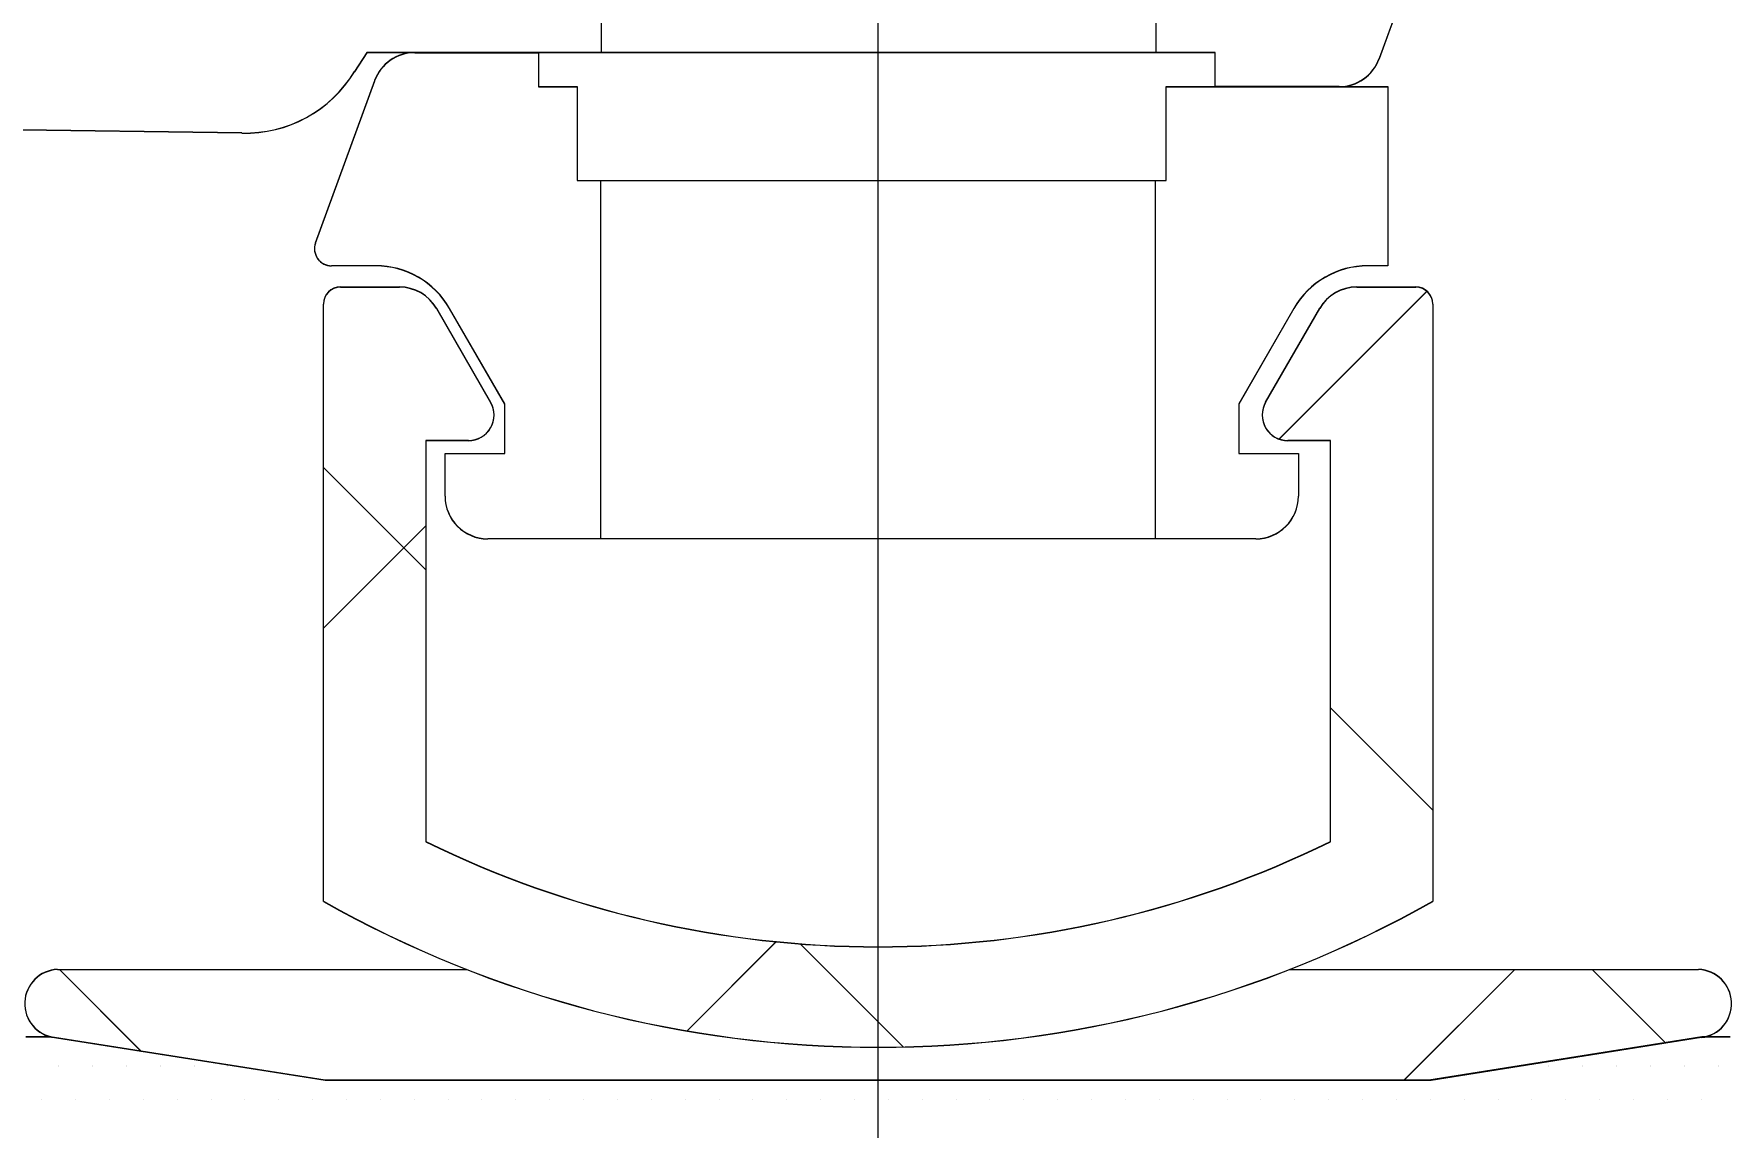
# Model space of a CAD drawing. Extents: x 820 to 5791, y 1495 to 5010.
# Drawn here: x 3662.662 to 3664.643, y 2077.625 to 2078.907 of the extents above; entities that cross this region are included whole.
import ezdxf

# ---------------------------------------------------------------- set-up
doc = ezdxf.new("R2010")
doc.units = 0
doc.header["$LTSCALE"] = 20
doc.layers.get('0').update_dxf_attribs({"linetype": 'CONTINUOUS', "lineweight": 15})
doc.layers.get('DEFPOINTS').update_dxf_attribs({"linetype": 'CONTINUOUS'})
doc.layers.add('_00_TT_PLASTER INTERIOR', color=60, linetype='CONTINUOUS', lineweight=0)
doc.layers.add('ölç', color=63, linetype='CONTINUOUS', lineweight=20)
doc.layers.add('dış ölçü', color=7, linetype='CONTINUOUS', lineweight=20, true_color=0x0d6787)
doc.styles.add('TRS', font='times.ttf', dxfattribs={"width": 0.8})
doc.dimstyles.new('dış ölçü', dxfattribs={"dimtxt": 12, "dimasz": 5, "dimexe": 5, "dimexo": 35, "dimgap": 5, "dimtad": 1, "dimdec": 0, "dimdsep": 46, "dimtxsty": 'TRS', "dimblk": 'DOT', "dimcen": 0, "dimdle": 0.1, "dimclrd": 256, "dimclre": 256, "dimclrt": 73, "dimadec": 0, "dimazin": 0, "dimtfac": 0.3, "dimtdec": 0, "dimtix": 1, "dimtmove": 2, "dimatfit": 3, "dimldrblk": 'DOT', "dimfxl": 1, "dimfxlon": 1, "dimtolj": 1, "dimarcsym": 0})

# ---------------------------------------------------------------- blocks, each defined once
blk = doc.blocks.new('_Dot')
at = {"layer": 'ölç', "color": 0, "lineweight": -2}
blk.add_line((-0.5, 0), (-1, 0), dxfattribs=at)
at = {"layer": 'ölç', "color": 0, "const_width": 0.5}
blk.add_lwpolyline([(-0.25, 0, 1), (0.25, 0, 1)], format="xyb", close=True, dxfattribs=at)
blk = doc.blocks.new('*D178')
at = {"layer": 'DEFPOINTS', "color": 0, "transparency": 16777216}
for p in [(3678.3798, 2110.7498), (3478.3798, 2110.0445), (3678.3798, 1809.2783)]:
    blk.add_point(p, dxfattribs=at)
at = {"layer": 'dış ölçü', "lineweight": -2, "transparency": 16777216}
for p, q in [((3478.3798, 1810.2783), (3478.3798, 1804.2783)), ((3678.3798, 1810.2783), (3678.3798, 1804.2783)), ((3483.3798, 1809.2783), (3673.3798, 1809.2783))]:
    blk.add_line(p, q, dxfattribs=at)
at = {"layer": 'dış ölçü', "lineweight": -2, "transparency": 16777216, "xscale": 5, "yscale": 5, "zscale": 5, "rotation": 180}
blk.add_blockref('_Dot', (3478.3798, 1809.2783), dxfattribs=at)
at = {"layer": 'dış ölçü', "lineweight": -2, "transparency": 16777216, "xscale": 5, "yscale": 5, "zscale": 5}
blk.add_blockref('_Dot', (3678.3798, 1809.2783), dxfattribs=at)
at = {"layer": 'dış ölçü', "color": 73, "transparency": 16777216, "insert": (3578.3798, 1820.3821), "char_height": 12, "attachment_point": 5, "style": 'TRS'}
blk.add_mtext('\\A1;200', dxfattribs=at)
blk = doc.blocks.new('*D180')
at = {"layer": 'DEFPOINTS', "color": 0, "transparency": 16777216}
for p in [(3700.9717, 2100.0445), (2054.2879, 2083.4408), (3700.9717, 1729.2783)]:
    blk.add_point(p, dxfattribs=at)
at = {"layer": 'dış ölçü', "lineweight": -2, "transparency": 16777216}
for p, q in [((2054.2879, 1730.2783), (2054.2879, 1724.2783)), ((3700.9717, 1730.2783), (3700.9717, 1724.2783)), ((2059.2879, 1729.2783), (3695.9717, 1729.2783))]:
    blk.add_line(p, q, dxfattribs=at)
at = {"layer": 'dış ölçü', "lineweight": -2, "transparency": 16777216, "xscale": 5, "yscale": 5, "zscale": 5, "rotation": 180}
blk.add_blockref('_Dot', (2054.2879, 1729.2783), dxfattribs=at)
at = {"layer": 'dış ölçü', "lineweight": -2, "transparency": 16777216, "xscale": 5, "yscale": 5, "zscale": 5}
blk.add_blockref('_Dot', (3700.9717, 1729.2783), dxfattribs=at)
at = {"layer": 'dış ölçü', "color": 73, "transparency": 16777216, "insert": (2877.6298, 1740.3994), "char_height": 12, "attachment_point": 5, "style": 'TRS'}
blk.add_mtext('\\A1;1647', dxfattribs=at)
blk = doc.blocks.new('HGJFG')
at = {"color": 9, "ltscale": 0.5}
for p, q in [((-1500.9361, -3298.0946), (-1500.9361, -3268.2405)), ((-1500.9361, -3298.0948), (-1500.9361, -3268.2407))]:
    blk.add_line(p, q, dxfattribs=at)
at = {"color": 9}
for p, q in [((-1501.2601, -3291.465), (-1501.2601, -3291.1553)), ((-1501.2601, -3291.4653), (-1501.2601, -3291.1556)), ((-1500.6101, -3291.465), (-1500.6101, -3291.1553)), ((-1500.6101, -3291.4653), (-1500.6101, -3291.1556)), ((-1500.2582, -3291.2224), (-1500.3491, -3291.4721)), ((-1500.2582, -3291.2227), (-1500.3491, -3291.4724)), ((-1501.5351, -3291.465), (-1501.5497, -3291.4875)), ((-1501.5351, -3291.4653), (-1501.5497, -3291.4877)), ((-1500.541, -3291.465), (-1501.5351, -3291.465)), ((-1500.541, -3291.4653), (-1501.5351, -3291.4653)), ((-1501.4791, -3291.465), (-1501.3341, -3291.465)), ((-1501.4791, -3291.4653), (-1501.3341, -3291.4653)), ((-1501.3341, -3291.465), (-1501.3341, -3291.505)), ((-1501.3341, -3291.4653), (-1501.3341, -3291.5053)), ((-1500.541, -3291.505), (-1500.541, -3291.465)), ((-1500.541, -3291.5053), (-1500.541, -3291.4653)), ((-1501.5953, -3291.6882), (-1501.526, -3291.4979)), ((-1501.5953, -3291.6884), (-1501.526, -3291.4982)), ((-1501.3341, -3291.505), (-1501.2886, -3291.505)), ((-1501.3341, -3291.5053), (-1501.2886, -3291.5053)), ((-1501.2886, -3291.505), (-1501.2886, -3291.615)), ((-1501.2886, -3291.5053), (-1501.2886, -3291.6153)), ((-1500.5986, -3291.615), (-1500.5986, -3291.505)), ((-1500.5986, -3291.505), (-1500.339, -3291.505)), ((-1500.5986, -3291.6153), (-1500.5986, -3291.5053)), ((-1500.5986, -3291.5053), (-1500.339, -3291.5053)), ((-1500.396, -3291.505), (-1500.541, -3291.505)), ((-1500.396, -3291.5053), (-1500.541, -3291.5053)), ((-1500.339, -3291.505), (-1500.339, -3291.715)), ((-1500.339, -3291.5053), (-1500.339, -3291.7153)), ((-1501.6817, -3291.5594), (-1502.634, -3291.5461)), ((-1501.6817, -3291.5597), (-1502.634, -3291.5463)), ((-1501.2886, -3291.615), (-1500.5986, -3291.615)), ((-1501.2886, -3291.6153), (-1500.5986, -3291.6153)), ((-1501.2615, -3291.615), (-1501.2615, -3292.035)), ((-1501.2615, -3291.6153), (-1501.2615, -3292.0353)), ((-1500.6115, -3291.615), (-1500.6115, -3292.035)), ((-1500.6115, -3291.6153), (-1500.6115, -3292.0353)), ((-1501.5248, -3291.715), (-1501.5765, -3291.715)), ((-1501.5248, -3291.7153), (-1501.5765, -3291.7153)), ((-1500.339, -3291.715), (-1500.3623, -3291.715)), ((-1500.339, -3291.7153), (-1500.3623, -3291.7153)), ((-1501.5661, -3291.7399), (-1501.4969, -3291.7399)), ((-1501.5661, -3291.7402), (-1501.4969, -3291.7402)), ((-1500.293, -3291.745), (-1500.4664, -3291.9184)), ((-1500.2929, -3291.7449), (-1500.4662, -3291.9182)), ((-1500.3753, -3291.7399), (-1500.3061, -3291.7399)), ((-1500.3753, -3291.7402), (-1500.3061, -3291.7402)), ((-1501.5861, -3292.4599), (-1501.5861, -3291.7599)), ((-1501.5861, -3292.4602), (-1501.5861, -3291.7602)), ((-1501.4536, -3291.7649), (-1501.3901, -3291.8749)), ((-1501.4536, -3291.7652), (-1501.3901, -3291.8752)), ((-1501.3736, -3291.877), (-1501.4382, -3291.765)), ((-1501.3736, -3291.8772), (-1501.4382, -3291.7653)), ((-1500.4489, -3291.765), (-1500.5136, -3291.877)), ((-1500.4489, -3291.7653), (-1500.5136, -3291.8772)), ((-1500.4821, -3291.8749), (-1500.4186, -3291.7649)), ((-1500.4821, -3291.8752), (-1500.4186, -3291.7652)), ((-1500.2861, -3291.7599), (-1500.2861, -3292.4599)), ((-1500.2861, -3291.7602), (-1500.2861, -3292.4602)), ((-1501.3736, -3291.935), (-1501.3736, -3291.877)), ((-1501.3736, -3291.9353), (-1501.3736, -3291.8772)), ((-1500.5136, -3291.877), (-1500.5136, -3291.935)), ((-1500.5136, -3291.8772), (-1500.5136, -3291.9353)), ((-1501.4161, -3291.9199), (-1501.4661, -3291.9199)), ((-1501.4661, -3291.9199), (-1501.4661, -3292.3899)), ((-1501.4161, -3291.9202), (-1501.4661, -3291.9202)), ((-1501.4661, -3291.9202), (-1501.4661, -3292.3902)), ((-1500.4061, -3291.9199), (-1500.4561, -3291.9199)), ((-1500.4061, -3291.9202), (-1500.4561, -3291.9202)), ((-1500.4061, -3292.3899), (-1500.4061, -3291.9199)), ((-1500.4061, -3292.3902), (-1500.4061, -3291.9202)), ((-1501.4436, -3291.985), (-1501.4436, -3291.935)), ((-1501.4436, -3291.935), (-1501.3736, -3291.935)), ((-1501.4436, -3291.9853), (-1501.4436, -3291.9353)), ((-1501.4436, -3291.9353), (-1501.3736, -3291.9353)), ((-1500.5136, -3291.935), (-1500.4436, -3291.935)), ((-1500.5136, -3291.9353), (-1500.4436, -3291.9353)), ((-1500.4436, -3291.935), (-1500.4436, -3291.985)), ((-1500.4436, -3291.9353), (-1500.4436, -3291.9853)), ((-1501.5861, -3291.9514), (-1501.4661, -3292.0714)), ((-1501.5861, -3291.9514), (-1501.4661, -3292.0714)), ((-1501.4661, -3292.0201), (-1501.5861, -3292.1401)), ((-1501.4661, -3292.0201), (-1501.5861, -3292.1401)), ((-1500.4936, -3292.035), (-1501.3936, -3292.035)), ((-1500.4936, -3292.0353), (-1501.3936, -3292.0353)), ((-1500.4061, -3292.2334), (-1500.2861, -3292.3534)), ((-1500.4061, -3292.2334), (-1500.2861, -3292.3534)), ((-1501.0556, -3292.5076), (-1501.1601, -3292.6122)), ((-1501.0554, -3292.5074), (-1501.1599, -3292.612)), ((-1501.0276, -3292.5098), (-1500.9067, -3292.6307)), ((-1501.0274, -3292.5101), (-1500.9065, -3292.631)), ((-1501.8975, -3292.5399), (-1501.418, -3292.5399)), ((-1501.8975, -3292.5402), (-1501.418, -3292.5402)), ((-1501.8955, -3292.5399), (-1501.7998, -3292.6357)), ((-1501.8953, -3292.5402), (-1501.7995, -3292.636)), ((-1500.4541, -3292.5399), (-1499.9747, -3292.5399)), ((-1500.4541, -3292.5402), (-1499.9747, -3292.5402)), ((-1500.1901, -3292.5402), (-1500.3201, -3292.6702)), ((-1500.1899, -3292.5399), (-1500.3199, -3292.6699)), ((-1500.0995, -3292.5399), (-1500.0132, -3292.6263)), ((-1500.0993, -3292.5402), (-1500.013, -3292.6265)), ((-1501.9061, -3292.619), (-1501.9346, -3292.619)), ((-1501.9061, -3292.6192), (-1501.9346, -3292.6192)), ((-1501.5863, -3292.6697), (-1501.9061, -3292.619)), ((-1501.5863, -3292.6699), (-1501.9061, -3292.6192)), ((-1501.584, -3292.6699), (-1501.901, -3292.6196)), ((-1501.584, -3292.6702), (-1501.901, -3292.6198)), ((-1499.9708, -3292.619), (-1500.2906, -3292.6697)), ((-1499.9708, -3292.6192), (-1500.2906, -3292.6699)), ((-1499.9712, -3292.6196), (-1500.2882, -3292.6699)), ((-1499.9712, -3292.6198), (-1500.2882, -3292.6702)), ((-1499.9376, -3292.619), (-1499.9708, -3292.619)), ((-1499.9376, -3292.6192), (-1499.9708, -3292.6192)), ((-1501.8964, -3292.653), (-1501.8964, -3292.653)), ((-1501.8964, -3292.6532), (-1501.8964, -3292.6532)), ((-1501.8567, -3292.653), (-1501.8567, -3292.653)), ((-1501.8567, -3292.6532), (-1501.8567, -3292.6532)), ((-1501.817, -3292.653), (-1501.817, -3292.653)), ((-1501.817, -3292.6532), (-1501.817, -3292.6532)), ((-1501.7773, -3292.653), (-1501.7773, -3292.653)), ((-1501.7773, -3292.6532), (-1501.7773, -3292.6532)), ((-1501.7376, -3292.653), (-1501.7376, -3292.653)), ((-1501.7376, -3292.6532), (-1501.7376, -3292.6532)), ((-1501.6979, -3292.653), (-1501.6979, -3292.653)), ((-1501.6979, -3292.6532), (-1501.6979, -3292.6532)), ((-1500.1501, -3292.653), (-1500.1501, -3292.653)), ((-1500.1501, -3292.6532), (-1500.1501, -3292.6532)), ((-1500.1104, -3292.653), (-1500.1104, -3292.653)), ((-1500.1104, -3292.6532), (-1500.1104, -3292.6532)), ((-1500.0708, -3292.653), (-1500.0708, -3292.653)), ((-1500.0708, -3292.6532), (-1500.0708, -3292.6532)), ((-1500.0311, -3292.653), (-1500.0311, -3292.653)), ((-1500.0311, -3292.6532), (-1500.0311, -3292.6532)), ((-1499.9914, -3292.653), (-1499.9914, -3292.653)), ((-1499.9914, -3292.6532), (-1499.9914, -3292.6532)), ((-1499.9517, -3292.653), (-1499.9517, -3292.653)), ((-1499.9517, -3292.6532), (-1499.9517, -3292.6532)), ((-1500.2906, -3292.6697), (-1501.5863, -3292.6697)), ((-1500.2906, -3292.6699), (-1501.5863, -3292.6699)), ((-1500.2882, -3292.6699), (-1501.584, -3292.6699)), ((-1500.2882, -3292.6702), (-1501.584, -3292.6702)), ((-1501.9162, -3292.6927), (-1501.9162, -3292.6927)), ((-1501.9162, -3292.6929), (-1501.9162, -3292.6929)), ((-1501.8765, -3292.6927), (-1501.8765, -3292.6927)), ((-1501.8765, -3292.6929), (-1501.8765, -3292.6929)), ((-1501.8368, -3292.6927), (-1501.8368, -3292.6927)), ((-1501.8368, -3292.6929), (-1501.8368, -3292.6929)), ((-1501.7972, -3292.6927), (-1501.7972, -3292.6927)), ((-1501.7972, -3292.6929), (-1501.7972, -3292.6929)), ((-1501.7575, -3292.6927), (-1501.7575, -3292.6927)), ((-1501.7575, -3292.6929), (-1501.7575, -3292.6929)), ((-1501.7178, -3292.6927), (-1501.7178, -3292.6927)), ((-1501.7178, -3292.6929), (-1501.7178, -3292.6929)), ((-1501.6781, -3292.6927), (-1501.6781, -3292.6927)), ((-1501.6781, -3292.6929), (-1501.6781, -3292.6929)), ((-1501.6384, -3292.6927), (-1501.6384, -3292.6927)), ((-1501.6384, -3292.6929), (-1501.6384, -3292.6929)), ((-1501.5987, -3292.6927), (-1501.5987, -3292.6927)), ((-1501.5987, -3292.6929), (-1501.5987, -3292.6929)), ((-1501.559, -3292.6927), (-1501.559, -3292.6927)), ((-1501.559, -3292.6929), (-1501.559, -3292.6929)), ((-1501.5193, -3292.6927), (-1501.5193, -3292.6927)), ((-1501.5193, -3292.6929), (-1501.5193, -3292.6929)), ((-1501.4797, -3292.6927), (-1501.4797, -3292.6927)), ((-1501.4797, -3292.6929), (-1501.4797, -3292.6929)), ((-1501.44, -3292.6927), (-1501.44, -3292.6927)), ((-1501.44, -3292.6929), (-1501.44, -3292.6929)), ((-1501.4003, -3292.6927), (-1501.4003, -3292.6927)), ((-1501.4003, -3292.6929), (-1501.4003, -3292.6929)), ((-1501.3606, -3292.6927), (-1501.3606, -3292.6927)), ((-1501.3606, -3292.6929), (-1501.3606, -3292.6929)), ((-1501.3209, -3292.6927), (-1501.3209, -3292.6927)), ((-1501.3209, -3292.6929), (-1501.3209, -3292.6929)), ((-1501.2812, -3292.6927), (-1501.2812, -3292.6927)), ((-1501.2812, -3292.6929), (-1501.2812, -3292.6929)), ((-1501.2415, -3292.6927), (-1501.2415, -3292.6927)), ((-1501.2415, -3292.6929), (-1501.2415, -3292.6929)), ((-1501.2018, -3292.6927), (-1501.2018, -3292.6927)), ((-1501.2018, -3292.6929), (-1501.2018, -3292.6929)), ((-1501.1622, -3292.6927), (-1501.1622, -3292.6927)), ((-1501.1622, -3292.6929), (-1501.1622, -3292.6929)), ((-1501.1225, -3292.6927), (-1501.1225, -3292.6927)), ((-1501.1225, -3292.6929), (-1501.1225, -3292.6929)), ((-1501.0828, -3292.6927), (-1501.0828, -3292.6927)), ((-1501.0828, -3292.6929), (-1501.0828, -3292.6929)), ((-1501.0431, -3292.6927), (-1501.0431, -3292.6927)), ((-1501.0431, -3292.6929), (-1501.0431, -3292.6929)), ((-1501.0034, -3292.6927), (-1501.0034, -3292.6927)), ((-1501.0034, -3292.6929), (-1501.0034, -3292.6929)), ((-1500.9637, -3292.6927), (-1500.9637, -3292.6927)), ((-1500.9637, -3292.6929), (-1500.9637, -3292.6929)), ((-1500.924, -3292.6927), (-1500.924, -3292.6927)), ((-1500.924, -3292.6929), (-1500.924, -3292.6929)), ((-1500.8843, -3292.6927), (-1500.8843, -3292.6927)), ((-1500.8843, -3292.6929), (-1500.8843, -3292.6929)), ((-1500.8447, -3292.6927), (-1500.8447, -3292.6927)), ((-1500.8447, -3292.6929), (-1500.8447, -3292.6929)), ((-1500.805, -3292.6927), (-1500.805, -3292.6927)), ((-1500.805, -3292.6929), (-1500.805, -3292.6929)), ((-1500.7653, -3292.6927), (-1500.7653, -3292.6927)), ((-1500.7653, -3292.6929), (-1500.7653, -3292.6929)), ((-1500.7256, -3292.6927), (-1500.7256, -3292.6927)), ((-1500.7256, -3292.6929), (-1500.7256, -3292.6929)), ((-1500.6859, -3292.6927), (-1500.6859, -3292.6927)), ((-1500.6859, -3292.6929), (-1500.6859, -3292.6929)), ((-1500.6462, -3292.6927), (-1500.6462, -3292.6927)), ((-1500.6462, -3292.6929), (-1500.6462, -3292.6929)), ((-1500.6065, -3292.6927), (-1500.6065, -3292.6927)), ((-1500.6065, -3292.6929), (-1500.6065, -3292.6929)), ((-1500.5668, -3292.6927), (-1500.5668, -3292.6927)), ((-1500.5668, -3292.6929), (-1500.5668, -3292.6929)), ((-1500.5272, -3292.6927), (-1500.5272, -3292.6927)), ((-1500.5272, -3292.6929), (-1500.5272, -3292.6929)), ((-1500.4875, -3292.6927), (-1500.4875, -3292.6927)), ((-1500.4875, -3292.6929), (-1500.4875, -3292.6929)), ((-1500.4478, -3292.6927), (-1500.4478, -3292.6927)), ((-1500.4478, -3292.6929), (-1500.4478, -3292.6929)), ((-1500.4081, -3292.6927), (-1500.4081, -3292.6927)), ((-1500.4081, -3292.6929), (-1500.4081, -3292.6929)), ((-1500.3684, -3292.6927), (-1500.3684, -3292.6927)), ((-1500.3684, -3292.6929), (-1500.3684, -3292.6929)), ((-1500.3287, -3292.6927), (-1500.3287, -3292.6927)), ((-1500.3287, -3292.6929), (-1500.3287, -3292.6929)), ((-1500.289, -3292.6927), (-1500.289, -3292.6927)), ((-1500.289, -3292.6929), (-1500.289, -3292.6929)), ((-1500.2493, -3292.6927), (-1500.2493, -3292.6927)), ((-1500.2493, -3292.6929), (-1500.2493, -3292.6929)), ((-1500.2097, -3292.6927), (-1500.2097, -3292.6927)), ((-1500.2097, -3292.6929), (-1500.2097, -3292.6929)), ((-1500.17, -3292.6927), (-1500.17, -3292.6927)), ((-1500.17, -3292.6929), (-1500.17, -3292.6929)), ((-1500.1303, -3292.6927), (-1500.1303, -3292.6927)), ((-1500.1303, -3292.6929), (-1500.1303, -3292.6929)), ((-1500.0906, -3292.6927), (-1500.0906, -3292.6927)), ((-1500.0906, -3292.6929), (-1500.0906, -3292.6929)), ((-1500.0509, -3292.6927), (-1500.0509, -3292.6927)), ((-1500.0509, -3292.6929), (-1500.0509, -3292.6929)), ((-1500.0112, -3292.6927), (-1500.0112, -3292.6927)), ((-1500.0112, -3292.6929), (-1500.0112, -3292.6929)), ((-1499.9715, -3292.6927), (-1499.9715, -3292.6927)), ((-1499.9715, -3292.6929), (-1499.9715, -3292.6929))]:
    blk.add_line(p, q, dxfattribs=at)
for centre, radius, start, end in [((-1501.4791, -3291.515), 0.05, 90, 160), ((-1501.4791, -3291.5153), 0.05, 90, 160), ((-1500.396, -3291.455), 0.05, 270, 340), ((-1500.396, -3291.4553), 0.05, 270, 340), ((-1501.6778, -3291.4095), 0.15, 268.5403, 328.654), ((-1501.6778, -3291.4097), 0.15, 268.5403, 328.654), ((-1501.5765, -3291.695), 0.02, 160, 270), ((-1501.5765, -3291.6953), 0.02, 160, 270), ((-1501.5248, -3291.815), 0.1, 30, 90), ((-1501.5248, -3291.8153), 0.1, 30, 90), ((-1500.3623, -3291.815), 0.1, 90, 150), ((-1500.3623, -3291.8153), 0.1, 90, 150), ((-1501.5661, -3291.7599), 0.02, 90, 180), ((-1501.5661, -3291.7602), 0.02, 90, 180), ((-1501.4969, -3291.7899), 0.05, 30, 90), ((-1501.4969, -3291.7902), 0.05, 30, 90), ((-1500.3753, -3291.7899), 0.05, 90, 150), ((-1500.3753, -3291.7902), 0.05, 90, 150), ((-1500.3061, -3291.7599), 0.02, 0, 90), ((-1500.3061, -3291.7602), 0.02, 0, 90), ((-1501.4161, -3291.8899), 0.03, 270, 30), ((-1501.4161, -3291.8902), 0.03, 270, 30), ((-1500.4561, -3291.8899), 0.03, 150, 270), ((-1500.4561, -3291.8902), 0.03, 150, 270), ((-1501.3936, -3291.985), 0.05, 180.0005, 270), ((-1501.3936, -3291.9853), 0.05, 180.0005, 270), ((-1500.4936, -3291.985), 0.05, 270, 0), ((-1500.4936, -3291.9853), 0.05, 270, 0), ((-1500.9361, -3291.3133), 1.2, 243.7899, 296.2101), ((-1500.9361, -3291.3136), 1.2, 243.7899, 296.2101), ((-1500.9361, -3291.3111), 1.32, 240.5001, 299.4999), ((-1500.9361, -3291.3113), 1.32, 240.5001, 299.4999), ((-1501.8961, -3292.5799), 0.04, 92.0374, 262.9464), ((-1501.8961, -3292.5802), 0.04, 92.0374, 262.9464), ((-1499.9761, -3292.5799), 0.04, 277.0536, 87.9626), ((-1499.9761, -3292.5802), 0.04, 277.0536, 87.9626)]:
    blk.add_arc(centre, radius, start, end, dxfattribs=at)

msp = doc.modelspace()

# ---------------------------------------------------------------- block references
at = {"layer": '_00_TT_PLASTER INTERIOR'}
msp.add_blockref('HGJFG', (5164.5872, 5370.3499), dxfattribs=at)

# ---------------------------------------------------------------- dimensions: what is measured, and where the dimension line sits
at = {"layer": 'dış ölçü'}
for base, p1, p2, picture, middle in [((3678.3798, 1809.2783), (3478.3798, 2110.0445), (3678.3798, 2110.7498), '*D178', (3578.3798, 1820.3821)), ((3700.9717, 1729.2783), (2054.2879, 2083.4408), (3700.9717, 2100.0445), '*D180', (2877.6298, 1740.3994))]:
    dim = msp.add_linear_dim(base=base, p1=p1, p2=p2, dimstyle='dış ölçü', dxfattribs=at)
    dim.commit()
    dim.dimension.update_dxf_attribs({"geometry": picture, "text_midpoint": middle})

doc.saveas('drawing.dxf')
